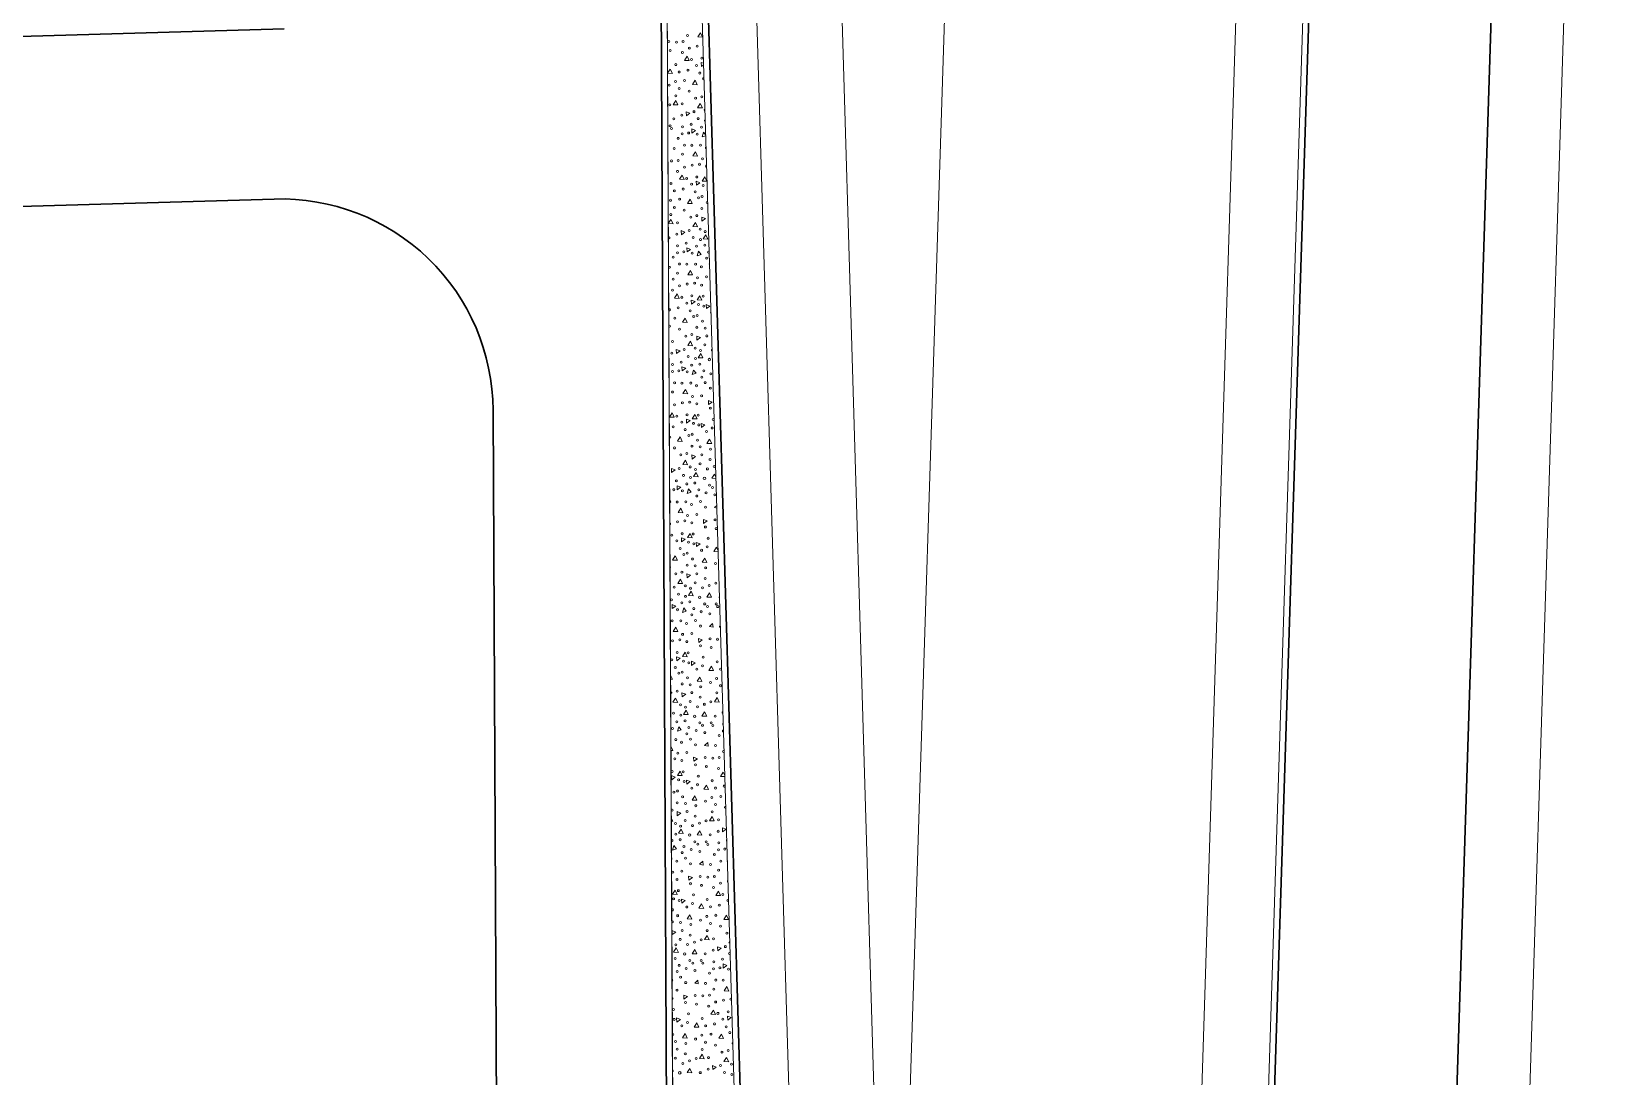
# Model space of a CAD drawing. Extents: x 2536801 to 2538856, y 7112140 to 7131569.
# Drawn here: x 2537779 to 2538039.7, y 7120676 to 7120848.1 of the extents above; entities that cross this region are included whole.
import ezdxf

# ---------------------------------------------------------------- set-up
doc = ezdxf.new("R2010")
doc.units = 0
doc.header["$LTSCALE"] = 100
doc.header["$MEASUREMENT"] = 0
for name, color, linetype, lineweight in [('D_CTB_1', 2, 'Continuous', 0), ('D_EOS_ML', 7, 'Continuous', 30), ('D_EOS_RMP', 1, 'Continuous', 30), ('D_EOT_ML', 7, 'Continuous', 13), ('D_EOT_RMP', 1, 'Continuous', 13), ('D_FOC_FR', 3, 'Continuous', 30), ('D_FOC_XST', 4, 'Continuous', 30), ('D_RIPRAP_1', 7, 'Continuous', 0)]:
    doc.layers.add(name, color=color, linetype=linetype, lineweight=lineweight)

msp = doc.modelspace()

# ---------------------------------------------------------------- linework, layer by layer
at = {"layer": 'D_CTB_1', "linetype": 'Continuous', "lineweight": 0, "ltscale": 0.025}
for p, q in [((2537962.61, 7120042.5), (2538047.63, 7122711.15)), ((2537882.54, 7121076.2), (2537885.32, 7120517.13))]:
    msp.add_line(p, q, dxfattribs=at)
at = {"layer": 'D_EOS_ML'}
for p, q in [((2537858.55, 7116745.35), (2538220.42, 7128102.78)), ((2537888.54, 7116744.4), (2538250.41, 7128101.82))]:
    msp.add_line(p, q, dxfattribs=at)
at = {"layer": 'D_EOS_RMP'}
msp.add_line((2537897.21, 7120622.54), (2537889.33, 7120887.17), dxfattribs=at)
at = {"layer": 'D_EOT_ML'}
for p, q in [((2537846.56, 7116745.74), (2538208.43, 7128103.16)), ((2537900.53, 7116744.02), (2538262.4, 7128101.44)), ((2537920.56, 7120575.68), (2538034.73, 7124158.82))]:
    msp.add_line(p, q, dxfattribs=at)
at = {"layer": 'D_EOT_RMP'}
for p, q in [((2537906.18, 7120590.32), (2537897.33, 7120887.41)), ((2537920.17, 7120590.73), (2537911.32, 7120887.83))]:
    msp.add_line(p, q, dxfattribs=at)
at = {"layer": 'D_FOC_FR'}
for p, q in [((2537881.54, 7121076.19), (2537884.54, 7120472.93)), ((2537854.98, 7120785.72), (2537856.54, 7120472.79))]:
    msp.add_line(p, q, dxfattribs=at)
at = {"layer": 'D_FOC_XST'}
for p, q in [((2537820.54, 7120848.59), (2537581.9, 7120841.48)), ((2537818.94, 7120820.53), (2537582.73, 7120813.5))]:
    msp.add_line(p, q, dxfattribs=at)
msp.add_arc((2537819.98, 7120785.55), 35, 0.2854, 91.7059, dxfattribs=at)
at = {"layer": 'D_RIPRAP_1', "color": 7, "linetype": 'Continuous', "lineweight": 0}
for p, q in [((2537891.44, 7120769.7), (2537891.82, 7120770.07)), ((2537891.83, 7120769.61), (2537891.44, 7120769.7)), ((2537890.62, 7120750.11), (2537891.14, 7120750.61)), ((2537891.2, 7120749.98), (2537890.62, 7120750.11)), ((2537891.14, 7120750.61), (2537891.2, 7120749.98)), ((2537889.81, 7120730.53), (2537890.33, 7120731.02)), ((2537890.39, 7120730.39), (2537889.81, 7120730.53)), ((2537890.33, 7120731.02), (2537890.39, 7120730.39)), ((2537889, 7120710.94), (2537889.51, 7120711.44)), ((2537889.58, 7120710.81), (2537889, 7120710.94)), ((2537889.51, 7120711.44), (2537889.58, 7120710.81)), ((2537888.18, 7120691.36), (2537888.7, 7120691.85)), ((2537888.76, 7120691.22), (2537888.18, 7120691.36)), ((2537888.7, 7120691.85), (2537888.76, 7120691.22))]:
    msp.add_line(p, q, dxfattribs=at)
at = {"layer": 'D_RIPRAP_1', "color": 7, "lineweight": 0, "flags": 128}
for points in [[(2537882.54, 7121076.2), (2537885.32, 7120517.13), (2537895.68, 7120516.87), (2537896.12, 7120530.64)], [(2537896.21, 7120622.51), (2537888.33, 7120887.14)]]:
    msp.add_lwpolyline(points, dxfattribs=at)
at = {"layer": 'D_RIPRAP_1', "color": 7, "linetype": 'Continuous', "lineweight": 0, "flags": 128}
for points in [[(2537889.47, 7120847.19), (2537888.69, 7120847.23), (2537889.13, 7120847.92)], [(2537887.26, 7120843.34), (2537886.49, 7120843.37), (2537886.93, 7120844.06)], [(2537884.51, 7120841.22), (2537883.73, 7120841.25), (2537884.17, 7120841.95)], [(2537888.58, 7120839.37), (2537887.8, 7120839.4), (2537888.24, 7120840.09)], [(2537885.43, 7120836.03), (2537884.65, 7120836.07), (2537885.09, 7120836.76)], [(2537886.81, 7120834.24), (2537886.78, 7120834.91), (2537887.39, 7120834.67)], [(2537889.45, 7120835.53), (2537888.67, 7120835.56), (2537889.11, 7120836.26)], [(2537887.74, 7120831.39), (2537887.71, 7120832.07), (2537888.32, 7120831.82)], [(2537888.65, 7120827.61), (2537887.88, 7120827.64), (2537888.32, 7120828.33)], [(2537886.45, 7120823.75), (2537885.67, 7120823.78), (2537886.11, 7120824.48)], [(2537888.47, 7120822.79), (2537888.43, 7120823.46), (2537889.05, 7120823.22)], [(2537890.19, 7120823.47), (2537889.41, 7120823.5), (2537889.85, 7120824.2)], [(2537887.77, 7120819.78), (2537886.99, 7120819.81), (2537887.43, 7120820.51)], [(2537884.62, 7120816.45), (2537883.84, 7120816.48), (2537884.28, 7120817.18)], [(2537888.63, 7120815.94), (2537887.86, 7120815.98), (2537888.29, 7120816.67)], [(2537889.38, 7120816.87), (2537889.34, 7120817.54), (2537889.96, 7120817.3)], [(2537886, 7120814.65), (2537885.96, 7120815.32), (2537886.58, 7120815.08)], [(2537890.36, 7120813.94), (2537889.59, 7120813.97), (2537890.03, 7120814.66)], [(2537886.93, 7120811.81), (2537886.89, 7120812.48), (2537887.51, 7120812.24)], [(2537889.23, 7120811.4), (2537888.6, 7120811.19), (2537888.8, 7120811.94)], [(2537887.84, 7120808.02), (2537887.06, 7120808.06), (2537887.5, 7120808.75)], [(2537885.64, 7120804.17), (2537884.86, 7120804.2), (2537885.3, 7120804.89)], [(2537887.66, 7120803.21), (2537887.62, 7120803.88), (2537888.24, 7120803.64)], [(2537889.38, 7120803.89), (2537888.6, 7120803.92), (2537889.04, 7120804.61)], [(2537886.96, 7120800.2), (2537886.18, 7120800.23), (2537886.62, 7120800.92)], [(2537890.12, 7120802.47), (2537890.08, 7120803.14), (2537890.7, 7120802.89)], [(2537885.19, 7120795.07), (2537885.15, 7120795.74), (2537885.77, 7120795.5)], [(2537887.82, 7120796.36), (2537887.04, 7120796.39), (2537887.48, 7120797.09)], [(2537888.56, 7120797.28), (2537888.53, 7120797.95), (2537889.14, 7120797.71)], [(2537889.55, 7120794.35), (2537888.77, 7120794.38), (2537889.21, 7120795.08)], [(2537886.12, 7120792.22), (2537886.08, 7120792.89), (2537886.7, 7120792.65)], [(2537888.42, 7120791.82), (2537887.79, 7120791.6), (2537887.99, 7120792.35)], [(2537887.03, 7120788.44), (2537886.25, 7120788.47), (2537886.69, 7120789.16)], [(2537884.82, 7120784.58), (2537884.05, 7120784.61), (2537884.49, 7120785.31)], [(2537890.48, 7120786.66), (2537890.44, 7120787.33), (2537891.06, 7120787.08)], [(2537886.84, 7120783.62), (2537886.81, 7120784.29), (2537887.43, 7120784.05)], [(2537888.57, 7120784.3), (2537887.79, 7120784.33), (2537888.23, 7120785.03)], [(2537889.3, 7120782.88), (2537889.27, 7120783.55), (2537889.88, 7120783.31)], [(2537886.14, 7120780.61), (2537885.37, 7120780.64), (2537885.81, 7120781.34)], [(2537890.99, 7120780.24), (2537890.21, 7120780.27), (2537890.65, 7120780.97)], [(2537887.01, 7120776.77), (2537886.23, 7120776.81), (2537886.67, 7120777.5)], [(2537887.75, 7120777.7), (2537887.71, 7120778.37), (2537888.33, 7120778.12)], [(2537884.37, 7120775.48), (2537884.34, 7120776.15), (2537884.95, 7120775.91)], [(2537888.74, 7120774.76), (2537887.96, 7120774.8), (2537888.4, 7120775.49)], [(2537885.3, 7120772.64), (2537885.27, 7120773.31), (2537885.88, 7120773.07)], [(2537887.61, 7120772.23), (2537886.97, 7120772.02), (2537887.18, 7120772.77)], [(2537886.22, 7120768.85), (2537885.44, 7120768.88), (2537885.88, 7120769.58)], [(2537889.66, 7120767.07), (2537889.63, 7120767.74), (2537890.24, 7120767.5)], [(2537886.03, 7120764.04), (2537886, 7120764.71), (2537886.61, 7120764.47)], [(2537887.75, 7120764.72), (2537886.98, 7120764.75), (2537887.42, 7120765.44)], [(2537885.33, 7120761.03), (2537884.55, 7120761.06), (2537884.99, 7120761.75)], [(2537888.49, 7120763.3), (2537888.45, 7120763.97), (2537889.07, 7120763.72)], [(2537890.18, 7120760.65), (2537889.4, 7120760.69), (2537889.84, 7120761.38)], [(2537886.19, 7120757.19), (2537885.42, 7120757.22), (2537885.86, 7120757.92)], [(2537886.94, 7120758.11), (2537886.9, 7120758.78), (2537887.52, 7120758.54)], [(2537887.93, 7120755.18), (2537887.15, 7120755.21), (2537887.59, 7120755.91)], [(2537890.97, 7120754.92), (2537890.2, 7120754.95), (2537890.64, 7120755.64)], [(2537884.49, 7120753.05), (2537884.45, 7120753.72), (2537885.07, 7120753.48)], [(2537886.8, 7120752.65), (2537886.16, 7120752.43), (2537886.37, 7120753.18)], [(2537885.4, 7120749.27), (2537884.63, 7120749.3), (2537885.06, 7120749.99)], [(2537888.85, 7120747.48), (2537888.81, 7120748.15), (2537889.43, 7120747.91)], [(2537885.22, 7120744.45), (2537885.18, 7120745.12), (2537885.8, 7120744.88)], [(2537886.94, 7120745.13), (2537886.16, 7120745.16), (2537886.6, 7120745.86)], [(2537887.68, 7120743.71), (2537887.64, 7120744.38), (2537888.26, 7120744.14)], [(2537891.29, 7120742.85), (2537890.52, 7120742.88), (2537890.96, 7120743.57)], [(2537889.36, 7120741.07), (2537888.58, 7120741.1), (2537889.02, 7120741.79)], [(2537885.38, 7120737.6), (2537884.6, 7120737.64), (2537885.04, 7120738.33)], [(2537886.12, 7120738.53), (2537886.09, 7120739.2), (2537886.7, 7120738.95)], [(2537892.21, 7120737.66), (2537891.44, 7120737.69), (2537891.88, 7120738.39)], [(2537887.11, 7120735.59), (2537886.34, 7120735.63), (2537886.78, 7120736.32)], [(2537890.16, 7120735.33), (2537889.38, 7120735.36), (2537889.82, 7120736.06)], [(2537885.98, 7120733.06), (2537885.35, 7120732.85), (2537885.55, 7120733.6)], [(2537888.04, 7120727.9), (2537888, 7120728.57), (2537888.62, 7120728.33)], [(2537884.41, 7120724.87), (2537884.37, 7120725.54), (2537884.99, 7120725.3)], [(2537886.13, 7120725.55), (2537885.35, 7120725.58), (2537885.79, 7120726.27)], [(2537886.87, 7120724.13), (2537886.83, 7120724.8), (2537887.45, 7120724.55)], [(2537890.48, 7120723.26), (2537889.7, 7120723.29), (2537890.14, 7120723.99)], [(2537888.55, 7120721.48), (2537887.77, 7120721.52), (2537888.21, 7120722.21)], [(2537885.31, 7120718.94), (2537885.27, 7120719.61), (2537885.89, 7120719.37)], [(2537891.4, 7120718.07), (2537890.62, 7120718.11), (2537891.06, 7120718.8)], [(2537886.3, 7120716.01), (2537885.52, 7120716.04), (2537885.96, 7120716.74)], [(2537889.35, 7120715.75), (2537888.57, 7120715.78), (2537889.01, 7120716.47)], [(2537892.78, 7120716.28), (2537892.74, 7120716.95), (2537893.36, 7120716.71)], [(2537885.17, 7120713.48), (2537884.53, 7120713.26), (2537884.74, 7120714.01)], [(2537887.22, 7120708.31), (2537887.19, 7120708.98), (2537887.8, 7120708.74)], [(2537885.31, 7120705.96), (2537884.54, 7120705.99), (2537884.98, 7120706.69)], [(2537886.05, 7120704.54), (2537886.02, 7120705.21), (2537886.63, 7120704.97)], [(2537889.67, 7120703.68), (2537888.89, 7120703.71), (2537889.33, 7120704.4)], [(2537892.42, 7120705.79), (2537891.64, 7120705.82), (2537892.08, 7120706.52)], [(2537887.74, 7120701.9), (2537886.96, 7120701.93), (2537887.4, 7120702.62)], [(2537893.74, 7120701.82), (2537892.96, 7120701.85), (2537893.4, 7120702.55)], [(2537884.5, 7120699.36), (2537884.46, 7120700.03), (2537885.08, 7120699.78)], [(2537890.59, 7120698.49), (2537889.81, 7120698.52), (2537890.25, 7120699.22)], [(2537885.49, 7120696.42), (2537884.71, 7120696.46), (2537885.15, 7120697.15)], [(2537888.54, 7120696.16), (2537887.76, 7120696.19), (2537888.2, 7120696.89)], [(2537891.97, 7120696.69), (2537891.93, 7120697.36), (2537892.55, 7120697.12)], [(2537892.9, 7120693.85), (2537892.86, 7120694.52), (2537893.48, 7120694.28)], [(2537886.41, 7120688.73), (2537886.37, 7120689.4), (2537886.99, 7120689.16)], [(2537893.81, 7120690.06), (2537893.03, 7120690.09), (2537893.47, 7120690.79)], [(2537891.61, 7120686.21), (2537890.83, 7120686.24), (2537891.27, 7120686.93)], [(2537885.24, 7120684.95), (2537885.2, 7120685.62), (2537885.82, 7120685.38)], [(2537888.85, 7120684.09), (2537888.08, 7120684.12), (2537888.52, 7120684.82)], [(2537893.63, 7120685.25), (2537893.59, 7120685.92), (2537894.21, 7120685.68)], [(2537886.92, 7120682.31), (2537886.15, 7120682.34), (2537886.59, 7120683.04)], [(2537892.93, 7120682.24), (2537892.15, 7120682.27), (2537892.59, 7120682.96)], [(2537889.77, 7120678.9), (2537889, 7120678.94), (2537889.44, 7120679.63)], [(2537893.79, 7120678.4), (2537893.01, 7120678.43), (2537893.45, 7120679.13)], [(2537887.72, 7120676.58), (2537886.94, 7120676.61), (2537887.38, 7120677.3)], [(2537891.16, 7120677.11), (2537891.12, 7120677.78), (2537891.74, 7120677.54)]]:
    msp.add_lwpolyline(points, close=True, dxfattribs=at)
for points in [[(2537889.66, 7120842.65), (2537889.28, 7120842.38), (2537889.25, 7120843.05), (2537889.65, 7120842.89)], [(2537890, 7120830.97), (2537889.41, 7120830.78), (2537889.62, 7120831.52), (2537890, 7120831.04)], [(2537891.69, 7120774.51), (2537891.01, 7120774.53), (2537891.45, 7120775.23), (2537891.68, 7120774.73)], [(2537892.05, 7120762.43), (2537891.33, 7120762.46), (2537891.77, 7120763.16), (2537892.04, 7120762.57)], [(2537884.13, 7120756.33), (2537884.14, 7120756.33), (2537884.13, 7120756.32)], [(2537884.2, 7120742.12), (2537884.52, 7120741.44), (2537884.21, 7120741.45)], [(2537884.24, 7120733.9), (2537884.26, 7120733.9), (2537884.24, 7120733.89)], [(2537884.26, 7120730.39), (2537884.59, 7120729.68), (2537884.26, 7120729.7)], [(2537893.15, 7120725.38), (2537892.46, 7120725.41), (2537892.89, 7120726.1), (2537893.14, 7120725.57)], [(2537884.32, 7120718.55), (2537884.57, 7120718.02), (2537884.32, 7120718.03)], [(2537893.96, 7120698.01), (2537893.82, 7120698.02), (2537893.96, 7120698.23)], [(2537884.48, 7120686.42), (2537884.5, 7120686.38), (2537884.48, 7120686.38)], [(2537894.51, 7120679.75), (2537894.5, 7120679.99), (2537894.5, 7120679.99)], [(2537884.53, 7120677.16), (2537884.67, 7120676.84), (2537884.53, 7120676.85)]]:
    msp.add_lwpolyline(points, dxfattribs=at)
at = {"layer": 'D_RIPRAP_1', "color": 7, "linetype": 'Continuous', "lineweight": 0}
for centre, radius in [((2537883.93, 7120846.47), 0.163), ((2537884.13, 7120845.02), 0.163), ((2537885.18, 7120846.38), 0.163), ((2537886.26, 7120846.49), 0.163), ((2537886.98, 7120847.49), 0.163), ((2537887.3, 7120845.38), 0.163), ((2537888.59, 7120845.7), 0.163), ((2537885.09, 7120842.67), 0.163), ((2537886.15, 7120844.68), 0.163), ((2537887.67, 7120843.51), 0.163), ((2537888.5, 7120842.55), 0.163), ((2537889.36, 7120843.74), 0.163), ((2537885.02, 7120839.91), 0.163), ((2537885.64, 7120841.46), 0.163), ((2537886.52, 7120840.07), 0.163), ((2537887.08, 7120841.76), 0.163), ((2537889.05, 7120841.29), 0.163), ((2537884, 7120839.28), 0.163), ((2537885.07, 7120837.55), 0.163), ((2537885.64, 7120838.74), 0.163), ((2537887.28, 7120838.28), 0.163), ((2537889.34, 7120837.38), 0.163), ((2537884.08, 7120836.06), 0.163), ((2537886.14, 7120836.21), 0.163), ((2537888.07, 7120834.92), 0.163), ((2537888.34, 7120837.13), 0.163), ((2537884.12, 7120832.61), 0.163), ((2537884.37, 7120832.17), 0.163), ((2537884.76, 7120833.74), 0.163), ((2537886.06, 7120834.33), 0.163), ((2537886.18, 7120832.43), 0.163), ((2537887.6, 7120832.84), 0.163), ((2537888.76, 7120833.77), 0.163), ((2537889.31, 7120832.35), 0.163), ((2537885.45, 7120830.53), 0.163), ((2537886.14, 7120831.28), 0.163), ((2537886.51, 7120829.41), 0.163), ((2537887.19, 7120831.41), 0.163), ((2537887.71, 7120829.38), 0.163), ((2537888.59, 7120831.22), 0.163), ((2537889.16, 7120829.39), 0.163), ((2537884.37, 7120826.8), 0.163), ((2537884.82, 7120828.87), 0.163), ((2537885.45, 7120826.9), 0.163), ((2537886.16, 7120827.91), 0.163), ((2537889.46, 7120827.16), 0.163), ((2537885.33, 7120825.09), 0.163), ((2537886.49, 7120825.8), 0.163), ((2537887.77, 7120826.11), 0.163), ((2537888.55, 7120824.16), 0.163), ((2537888.99, 7120826.25), 0.163), ((2537884.28, 7120823.08), 0.163), ((2537884.83, 7120821.87), 0.163), ((2537886.27, 7120822.18), 0.163), ((2537886.86, 7120823.93), 0.163), ((2537887.68, 7120822.96), 0.163), ((2537888.24, 7120821.71), 0.163), ((2537889.6, 7120822.75), 0.163), ((2537884.21, 7120820.32), 0.163), ((2537884.83, 7120819.15), 0.163), ((2537885.71, 7120820.49), 0.163), ((2537888.83, 7120820.75), 0.163), ((2537889.37, 7120818.98), 0.163), ((2537889.39, 7120820.94), 0.163), ((2537884.26, 7120817.96), 0.163), ((2537885.33, 7120816.62), 0.163), ((2537886.47, 7120818.69), 0.163), ((2537887.53, 7120817.55), 0.163), ((2537888.53, 7120817.79), 0.163), ((2537885.25, 7120814.75), 0.163), ((2537887.26, 7120815.33), 0.163), ((2537887.95, 7120814.18), 0.163), ((2537889.08, 7120815.56), 0.163), ((2537889.13, 7120813.84), 0.163), ((2537889.93, 7120815.16), 0.163), ((2537885.33, 7120811.69), 0.163), ((2537885.37, 7120812.84), 0.163), ((2537886.38, 7120811.82), 0.163), ((2537886.79, 7120813.26), 0.163), ((2537887.78, 7120811.63), 0.163), ((2537888.5, 7120812.76), 0.163), ((2537889.84, 7120812.92), 0.163), ((2537884.64, 7120810.94), 0.163), ((2537885.69, 7120809.83), 0.163), ((2537886.9, 7120809.79), 0.163), ((2537888.34, 7120809.81), 0.163), ((2537889.28, 7120809.37), 0.163), ((2537890.16, 7120810.78), 0.163), ((2537884.64, 7120807.32), 0.163), ((2537885.35, 7120808.32), 0.163), ((2537885.67, 7120806.21), 0.163), ((2537886.96, 7120806.53), 0.163), ((2537888.18, 7120806.67), 0.163), ((2537888.64, 7120807.57), 0.163), ((2537889.33, 7120806.36), 0.163), ((2537890.14, 7120807.71), 0.163), ((2537884.52, 7120805.51), 0.163), ((2537886.05, 7120804.34), 0.163), ((2537886.87, 7120803.38), 0.163), ((2537887.73, 7120804.57), 0.163), ((2537889.56, 7120804.52), 0.163), ((2537884.9, 7120800.9), 0.163), ((2537885.46, 7120802.59), 0.163), ((2537887.42, 7120802.12), 0.163), ((2537888.02, 7120801.16), 0.163), ((2537888.58, 7120801.35), 0.163), ((2537888.79, 7120803.17), 0.163), ((2537889.68, 7120802.9), 0.163), ((2537885.66, 7120799.11), 0.163), ((2537887.72, 7120798.21), 0.163), ((2537888.55, 7120799.4), 0.163), ((2537889.45, 7120800.4), 0.163), ((2537889.9, 7120799.27), 0.163), ((2537884.52, 7120797.04), 0.163), ((2537886.45, 7120795.75), 0.163), ((2537886.71, 7120797.96), 0.163), ((2537888.27, 7120795.98), 0.163), ((2537889.12, 7120795.57), 0.163), ((2537889.87, 7120796.49), 0.163), ((2537890.17, 7120797.97), 0.163), ((2537884.44, 7120795.16), 0.163), ((2537884.55, 7120793.26), 0.163), ((2537885.97, 7120793.67), 0.163), ((2537887.13, 7120794.6), 0.163), ((2537887.69, 7120793.18), 0.163), ((2537888.32, 7120794.25), 0.163), ((2537889.03, 7120793.33), 0.163), ((2537890.61, 7120794.09), 0.199), ((2537884.51, 7120792.11), 0.163), ((2537885.57, 7120792.24), 0.163), ((2537886.96, 7120792.05), 0.163), ((2537889.35, 7120791.19), 0.163), ((2537889.67, 7120792.22), 0.163), ((2537889.93, 7120790.28), 0.163), ((2537890.86, 7120791.72), 0.163), ((2537884.54, 7120788.74), 0.163), ((2537884.88, 7120790.24), 0.163), ((2537886.09, 7120790.21), 0.163), ((2537887.53, 7120790.22), 0.163), ((2537887.83, 7120787.99), 0.163), ((2537888.47, 7120789.78), 0.163), ((2537889.33, 7120788.13), 0.163), ((2537890.76, 7120789.36), 0.163), ((2537884.86, 7120786.63), 0.163), ((2537886.15, 7120786.94), 0.163), ((2537887.36, 7120787.08), 0.163), ((2537888.52, 7120786.78), 0.163), ((2537890.76, 7120786.08), 0.163), ((2537884.65, 7120783.01), 0.163), ((2537885.24, 7120784.75), 0.163), ((2537886.06, 7120783.79), 0.163), ((2537886.61, 7120782.54), 0.163), ((2537886.92, 7120784.99), 0.163), ((2537887.97, 7120783.58), 0.163), ((2537888.74, 7120784.93), 0.163), ((2537888.87, 7120783.31), 0.163), ((2537891.07, 7120782.81), 0.163), ((2537891.22, 7120784.23), 0.163), ((2537887.21, 7120781.58), 0.163), ((2537887.77, 7120781.77), 0.163), ((2537888.64, 7120780.81), 0.163), ((2537890.14, 7120782.24), 0.163), ((2537884.84, 7120779.52), 0.163), ((2537885.9, 7120778.38), 0.163), ((2537886.91, 7120778.62), 0.163), ((2537887.74, 7120779.81), 0.163), ((2537889.09, 7120779.69), 0.163), ((2537889.36, 7120778.38), 0.163), ((2537890.71, 7120777.62), 0.163), ((2537890.8, 7120779.34), 0.163), ((2537885.63, 7120776.16), 0.163), ((2537886.32, 7120775.01), 0.163), ((2537887.46, 7120776.39), 0.163), ((2537887.51, 7120774.67), 0.163), ((2537888.31, 7120775.99), 0.163), ((2537889.06, 7120776.91), 0.163), ((2537890.27, 7120776.06), 0.163), ((2537891.39, 7120776.46), 0.163), ((2537884.75, 7120772.65), 0.163), ((2537885.16, 7120774.09), 0.163), ((2537886.15, 7120772.46), 0.163), ((2537886.87, 7120773.59), 0.163), ((2537888.21, 7120773.75), 0.163), ((2537888.86, 7120772.63), 0.163), ((2537889.8, 7120774.5), 0.199), ((2537890.05, 7120772.13), 0.163), ((2537890.64, 7120773.41), 0.163), ((2537891.12, 7120773), 0.163), ((2537885.28, 7120770.62), 0.163), ((2537886.72, 7120770.64), 0.163), ((2537887.66, 7120770.2), 0.163), ((2537888.54, 7120771.61), 0.163), ((2537889.12, 7120770.7), 0.163), ((2537889.95, 7120769.78), 0.163), ((2537891.48, 7120771.79), 0.163), ((2537885.33, 7120767.36), 0.163), ((2537886.55, 7120767.5), 0.163), ((2537887.02, 7120768.4), 0.163), ((2537887.7, 7120767.19), 0.163), ((2537888.52, 7120768.54), 0.163), ((2537891.53, 7120767.68), 0.163), ((2537884.42, 7120765.17), 0.163), ((2537885.25, 7120764.21), 0.163), ((2537886.11, 7120765.4), 0.163), ((2537887.93, 7120765.35), 0.163), ((2537889.94, 7120766.5), 0.163), ((2537890.41, 7120764.64), 0.163), ((2537891.73, 7120766.23), 0.163), ((2537885.8, 7120762.95), 0.163), ((2537886.39, 7120761.99), 0.163), ((2537886.95, 7120762.18), 0.163), ((2537887.16, 7120764), 0.163), ((2537888.06, 7120763.73), 0.163), ((2537889.33, 7120762.66), 0.163), ((2537890.26, 7120763.22), 0.163), ((2537886.09, 7120759.04), 0.163), ((2537886.93, 7120760.23), 0.163), ((2537887.82, 7120761.23), 0.163), ((2537888.27, 7120760.1), 0.163), ((2537889.99, 7120759.76), 0.163), ((2537891.6, 7120760.49), 0.163), ((2537884.82, 7120756.58), 0.163), ((2537885.09, 7120758.79), 0.163), ((2537886.64, 7120756.81), 0.163), ((2537887.49, 7120756.4), 0.163), ((2537888.25, 7120757.32), 0.163), ((2537888.54, 7120758.8), 0.163), ((2537889.46, 7120756.47), 0.163), ((2537889.89, 7120758.03), 0.163), ((2537890.58, 7120756.88), 0.163), ((2537891.68, 7120757.27), 0.163), ((2537884.35, 7120754.5), 0.163), ((2537885.51, 7120755.43), 0.163), ((2537886.06, 7120754.01), 0.163), ((2537886.69, 7120755.08), 0.163), ((2537887.4, 7120754.16), 0.163), ((2537888.99, 7120754.92), 0.199), ((2537889.83, 7120753.82), 0.163), ((2537891.71, 7120753.82), 0.163), ((2537885.34, 7120752.88), 0.163), ((2537887.72, 7120752.02), 0.163), ((2537888.05, 7120753.05), 0.163), ((2537889.23, 7120752.55), 0.163), ((2537890.31, 7120753.41), 0.163), ((2537890.67, 7120752.2), 0.163), ((2537891.97, 7120753.38), 0.163), ((2537884.46, 7120751.04), 0.163), ((2537885.91, 7120751.05), 0.163), ((2537886.2, 7120748.82), 0.163), ((2537886.84, 7120750.61), 0.163), ((2537887.7, 7120748.96), 0.163), ((2537888.31, 7120751.11), 0.163), ((2537889.14, 7120750.19), 0.163), ((2537884.52, 7120747.77), 0.163), ((2537885.74, 7120747.91), 0.163), ((2537886.89, 7120747.61), 0.163), ((2537889.13, 7120746.91), 0.163), ((2537890.71, 7120748.1), 0.163), ((2537890.91, 7120746.64), 0.163), ((2537891.96, 7120748), 0.163), ((2537884.43, 7120744.62), 0.163), ((2537884.99, 7120743.37), 0.163), ((2537885.3, 7120745.82), 0.163), ((2537886.35, 7120744.41), 0.163), ((2537887.12, 7120745.76), 0.163), ((2537887.24, 7120744.14), 0.163), ((2537889.45, 7120743.64), 0.163), ((2537889.59, 7120745.06), 0.163), ((2537891.87, 7120744.29), 0.163), ((2537885.58, 7120742.41), 0.163), ((2537886.14, 7120742.6), 0.163), ((2537887.01, 7120741.64), 0.163), ((2537888.52, 7120743.07), 0.163), ((2537890.78, 7120740.9), 0.163), ((2537891.8, 7120741.53), 0.163), ((2537892.43, 7120743.08), 0.163), ((2537885.28, 7120739.45), 0.163), ((2537886.11, 7120740.64), 0.163), ((2537887.46, 7120740.52), 0.163), ((2537887.73, 7120739.21), 0.163), ((2537889.08, 7120738.45), 0.163), ((2537889.17, 7120740.17), 0.163), ((2537891.85, 7120739.17), 0.163), ((2537892.42, 7120740.36), 0.163), ((2537884.7, 7120735.84), 0.163), ((2537885.83, 7120737.22), 0.163), ((2537886.68, 7120736.82), 0.163), ((2537887.43, 7120737.74), 0.163), ((2537888.65, 7120736.89), 0.163), ((2537889.77, 7120737.29), 0.163), ((2537890.86, 7120737.68), 0.163), ((2537884.53, 7120733.29), 0.163), ((2537885.25, 7120734.42), 0.163), ((2537885.88, 7120735.5), 0.163), ((2537886.59, 7120734.58), 0.163), ((2537887.23, 7120733.46), 0.163), ((2537888.17, 7120735.33), 0.199), ((2537888.42, 7120732.96), 0.163), ((2537889.01, 7120734.24), 0.163), ((2537889.49, 7120733.83), 0.163), ((2537890.9, 7120734.24), 0.163), ((2537891.16, 7120733.8), 0.163), ((2537891.55, 7120735.36), 0.163), ((2537885.09, 7120731.47), 0.163), ((2537886.03, 7120731.03), 0.163), ((2537886.91, 7120732.44), 0.163), ((2537887.49, 7120731.53), 0.163), ((2537888.32, 7120730.61), 0.163), ((2537889.85, 7120732.62), 0.163), ((2537891.6, 7120730.49), 0.163), ((2537892.23, 7120732.15), 0.163), ((2537884.93, 7120728.33), 0.163), ((2537885.39, 7120729.23), 0.163), ((2537886.08, 7120728.02), 0.163), ((2537886.89, 7120729.37), 0.163), ((2537889.9, 7120728.51), 0.163), ((2537891.15, 7120728.42), 0.163), ((2537892.23, 7120728.53), 0.163), ((2537884.48, 7120726.23), 0.163), ((2537886.3, 7120726.18), 0.163), ((2537888.32, 7120727.33), 0.163), ((2537888.78, 7120725.47), 0.163), ((2537890.1, 7120727.06), 0.163), ((2537892.12, 7120726.72), 0.163), ((2537884.77, 7120722.82), 0.163), ((2537885.33, 7120723.01), 0.163), ((2537885.54, 7120724.83), 0.163), ((2537886.43, 7120724.56), 0.163), ((2537887.7, 7120723.49), 0.163), ((2537888.63, 7120724.05), 0.163), ((2537891.06, 7120724.71), 0.163), ((2537891.61, 7120723.5), 0.163), ((2537885.3, 7120721.06), 0.163), ((2537886.2, 7120722.06), 0.163), ((2537886.65, 7120720.93), 0.163), ((2537888.36, 7120720.59), 0.163), ((2537889.97, 7120721.32), 0.163), ((2537890.99, 7120721.94), 0.163), ((2537891.61, 7120720.78), 0.163), ((2537892.49, 7120722.11), 0.163), ((2537885.02, 7120717.64), 0.163), ((2537886.62, 7120718.15), 0.163), ((2537886.92, 7120719.63), 0.163), ((2537887.84, 7120717.3), 0.163), ((2537888.27, 7120718.86), 0.163), ((2537888.96, 7120717.71), 0.163), ((2537890.05, 7120718.1), 0.163), ((2537891.04, 7120719.59), 0.163), ((2537892.11, 7120718.25), 0.163), ((2537885.07, 7120715.91), 0.163), ((2537885.78, 7120714.99), 0.163), ((2537885.87, 7120717.23), 0.163), ((2537887.36, 7120715.75), 0.199), ((2537888.2, 7120714.65), 0.163), ((2537890.09, 7120714.65), 0.163), ((2537890.73, 7120715.78), 0.163), ((2537892.03, 7120716.37), 0.163), ((2537886.1, 7120712.85), 0.163), ((2537886.42, 7120713.88), 0.163), ((2537887.61, 7120713.38), 0.163), ((2537888.68, 7120714.24), 0.163), ((2537889.04, 7120713.03), 0.163), ((2537890.34, 7120714.21), 0.163), ((2537891.42, 7120712.57), 0.163), ((2537892.11, 7120713.32), 0.163), ((2537892.15, 7120714.47), 0.163), ((2537893.16, 7120713.45), 0.163), ((2537884.58, 7120709.65), 0.163), ((2537885.22, 7120711.44), 0.163), ((2537886.08, 7120709.79), 0.163), ((2537886.68, 7120711.94), 0.163), ((2537887.51, 7120711.02), 0.163), ((2537890.79, 7120710.91), 0.163), ((2537892.13, 7120709.95), 0.163), ((2537892.48, 7120711.45), 0.163), ((2537885.27, 7120708.44), 0.163), ((2537887.5, 7120707.74), 0.163), ((2537889.09, 7120708.93), 0.163), ((2537889.29, 7120707.47), 0.163), ((2537890.34, 7120708.83), 0.163), ((2537891.3, 7120707.13), 0.163), ((2537891.42, 7120708.94), 0.163), ((2537892.45, 7120707.84), 0.163), ((2537884.72, 7120705.24), 0.163), ((2537885.49, 7120706.59), 0.163), ((2537885.62, 7120704.97), 0.163), ((2537887.82, 7120704.47), 0.163), ((2537887.97, 7120705.89), 0.163), ((2537890.25, 7120705.12), 0.163), ((2537892.83, 7120705.96), 0.163), ((2537885.38, 7120702.47), 0.163), ((2537886.89, 7120703.9), 0.163), ((2537889.16, 7120701.73), 0.163), ((2537890.18, 7120702.36), 0.163), ((2537890.8, 7120703.91), 0.163), ((2537891.68, 7120702.53), 0.163), ((2537892.24, 7120704.22), 0.163), ((2537885.83, 7120701.35), 0.163), ((2537886.1, 7120700.04), 0.163), ((2537887.46, 7120699.28), 0.163), ((2537887.55, 7120701), 0.163), ((2537890.23, 7120700), 0.163), ((2537890.8, 7120701.19), 0.163), ((2537892.44, 7120700.73), 0.163), ((2537893.5, 7120699.59), 0.163), ((2537885.06, 7120697.65), 0.163), ((2537885.81, 7120698.57), 0.163), ((2537887.02, 7120697.72), 0.163), ((2537888.14, 7120698.12), 0.163), ((2537889.24, 7120698.51), 0.163), ((2537891.22, 7120696.79), 0.163), ((2537891.3, 7120698.66), 0.163), ((2537893.23, 7120697.37), 0.163), ((2537884.96, 7120695.41), 0.163), ((2537885.61, 7120694.29), 0.163), ((2537886.55, 7120696.16), 0.199), ((2537887.39, 7120695.07), 0.163), ((2537887.87, 7120694.66), 0.163), ((2537889.27, 7120695.07), 0.163), ((2537889.53, 7120694.63), 0.163), ((2537889.92, 7120696.19), 0.163), ((2537891.33, 7120694.88), 0.163), ((2537892.35, 7120693.86), 0.163), ((2537892.76, 7120695.3), 0.163), ((2537885.28, 7120693.27), 0.163), ((2537885.87, 7120692.36), 0.163), ((2537886.7, 7120691.44), 0.163), ((2537886.8, 7120693.79), 0.163), ((2537888.23, 7120693.45), 0.163), ((2537889.98, 7120691.32), 0.163), ((2537890.61, 7120692.98), 0.163), ((2537891.3, 7120693.73), 0.163), ((2537891.66, 7120691.87), 0.163), ((2537892.87, 7120691.83), 0.163), ((2537893.75, 7120693.67), 0.163), ((2537885.27, 7120690.2), 0.163), ((2537888.27, 7120689.34), 0.163), ((2537889.52, 7120689.25), 0.163), ((2537890.61, 7120689.36), 0.163), ((2537891.32, 7120690.36), 0.163), ((2537884.68, 7120687.01), 0.163), ((2537886.69, 7120688.16), 0.163), ((2537887.16, 7120686.3), 0.163), ((2537888.47, 7120687.89), 0.163), ((2537890.49, 7120687.55), 0.163), ((2537891.64, 7120688.25), 0.163), ((2537892.02, 7120686.38), 0.163), ((2537892.93, 7120688.57), 0.163), ((2537893.7, 7120686.61), 0.163), ((2537884.81, 7120685.39), 0.163), ((2537886.08, 7120684.32), 0.163), ((2537887.01, 7120684.88), 0.163), ((2537889.43, 7120685.54), 0.163), ((2537889.99, 7120684.33), 0.163), ((2537891.43, 7120684.63), 0.163), ((2537892.84, 7120685.42), 0.163), ((2537893.39, 7120684.16), 0.163), ((2537885.02, 7120681.76), 0.163), ((2537886.74, 7120681.42), 0.163), ((2537888.34, 7120682.15), 0.163), ((2537889.36, 7120682.77), 0.163), ((2537889.98, 7120681.61), 0.163), ((2537890.87, 7120682.94), 0.163), ((2537891.63, 7120681.15), 0.163), ((2537893.99, 7120683.2), 0.163), ((2537884.99, 7120678.98), 0.163), ((2537885.29, 7120680.46), 0.163), ((2537886.64, 7120679.69), 0.163), ((2537887.33, 7120678.54), 0.163), ((2537888.42, 7120678.93), 0.163), ((2537889.42, 7120680.42), 0.163), ((2537890.48, 7120679.08), 0.163), ((2537892.68, 7120680), 0.163), ((2537893.69, 7120680.25), 0.163), ((2537885.73, 7120676.58), 0.199), ((2537886.21, 7120678.13), 0.163), ((2537889.11, 7120676.61), 0.163), ((2537890.41, 7120677.2), 0.163), ((2537892.42, 7120677.79), 0.163), ((2537893.1, 7120676.64), 0.163), ((2537894.24, 7120678.02), 0.163), ((2537894.29, 7120676.29), 0.163)]:
    msp.add_circle(centre, radius, dxfattribs=at)
for centre, start, end in [((2537889.64, 7120840.33), 61.9559, 301.456), ((2537889.89, 7120835.15), 96.5646, 266.8473), ((2537889.95, 7120833.42), 96.8971, 266.5148), ((2537890.1, 7120828.95), 102.4902, 260.9218), ((2537890.14, 7120825.95), 87.6584, 275.7535), ((2537890.37, 7120824.1), 169.0947, 194.3172), ((2537890.26, 7120819.98), 66.0983, 297.3137), ((2537883.95, 7120814.15), 229.542, 131.0291), ((2537890.48, 7120811.8), 57.7212, 305.6908), ((2537884.01, 7120809.28), 212.2672, 148.3039), ((2537890.75, 7120809.87), 135.7007, 227.7112), ((2537884.02, 7120802.29), 225.279, 135.292), ((2537890.96, 7120801.83), 122.0289, 241.383), ((2537884.01, 7120799.57), 233.8429, 126.7281), ((2537891.09, 7120795.64), 102.2803, 261.1316), ((2537883.82, 7120791.36), 324.6463, 35.9247), ((2537883.82, 7120787.73), 338.1179, 22.4531), ((2537884.08, 7120781.32), 242.0207, 118.5503), ((2537884.07, 7120770.66), 267.4411, 93.13), ((2537884.05, 7120767.04), 281.569, 79.002), ((2537884.03, 7120759.94), 300.4696, 60.1014), ((2537892.36, 7120754.95), 124.8978, 238.5141), ((2537892.41, 7120750.08), 91.8702, 271.5418), ((2537884.27, 7120739.21), 249.7368, 110.8342), ((2537892.85, 7120735.96), 95.4291, 267.9829), ((2537892.92, 7120737.83), 153.9335, 209.4785), ((2537892.92, 7120732.9), 90.6749, 272.737), ((2537892.96, 7120734.05), 116.6682, 246.7438), ((2537892.94, 7120729.53), 61.8707, 301.5412), ((2537884.17, 7120723.78), 318.386, 42.185), ((2537893.05, 7120723.8), 30.2529, 333.1591), ((2537884.47, 7120719.87), 200.565, 160.006), ((2537893.25, 7120720.32), 74.7851, 288.6269), ((2537884.44, 7120714.84), 233.6831, 126.8879), ((2537893.57, 7120714.88), 132.0448, 231.3671), ((2537884.28, 7120711.88), 297.2803, 63.2907), ((2537893.68, 7120711.42), 138.3436, 225.0684), ((2537893.74, 7120708.15), 121.1291, 242.2829), ((2537893.65, 7120705), 52.8737, 310.5382), ((2537884.52, 7120703.43), 223.2132, 137.3578), ((2537884.49, 7120701.47), 239.8957, 120.6753), ((2537893.92, 7120696.22), 53.0748, 310.3372), ((2537884.41, 7120691.86), 287.4797, 73.0913), ((2537884.45, 7120688.85), 275.824, 84.7471), ((2537894.15, 7120688.71), 56.1308, 307.2812), ((2537884.57, 7120682.89), 243.608, 116.963), ((2537894.52, 7120681.44), 114.52, 248.892), ((2537894.55, 7120683.39), 157.4032, 206.0088)]:
    msp.add_arc(centre, 0.163, start, end, dxfattribs=at)

doc.saveas('drawing.dxf')
